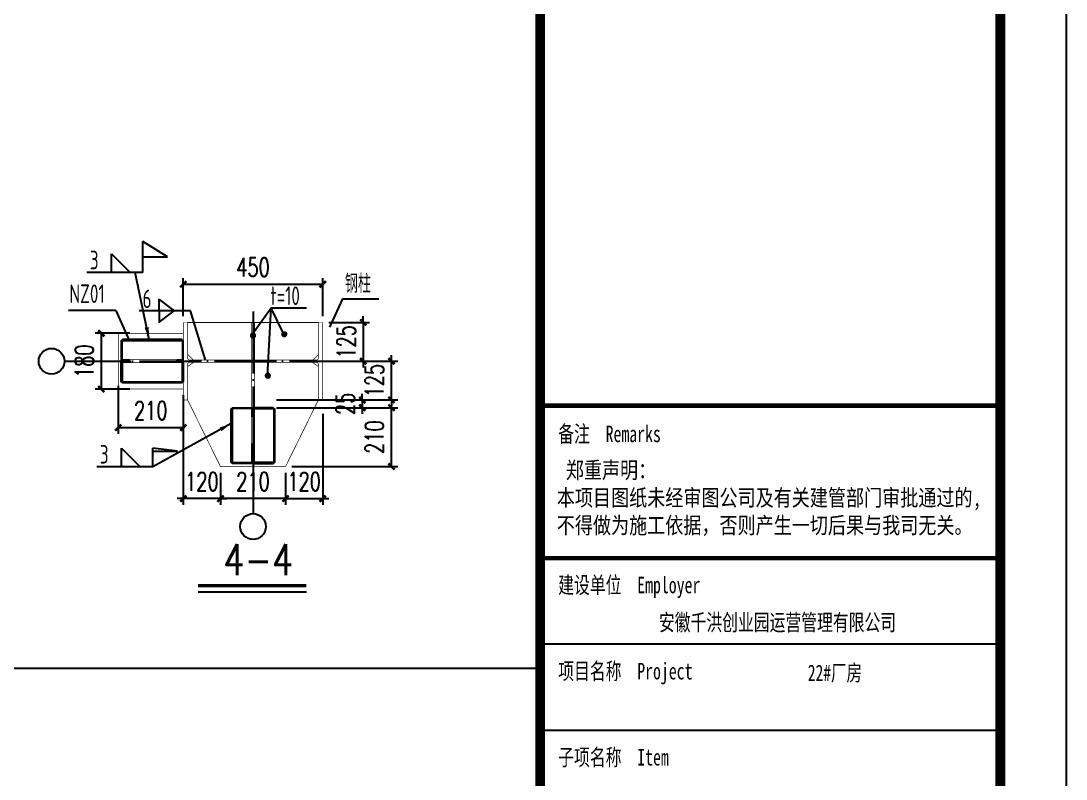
# Model space of a CAD drawing. Extents: x 180850 to 1399066, y 48356 to 327880.
# Drawn here: x 1382202 to 1399066, y 157198 to 169434 of the extents above; entities that cross this region are included whole.
import ezdxf
from ezdxf.enums import TextEntityAlignment as Align

# ---------------------------------------------------------------- set-up
doc = ezdxf.new("R2010")
doc.units = 0
doc.header["$LTSCALE"] = 1000
doc.linetypes.add('DASH', pattern=[0.35, 0.25, -0.1])
doc.linetypes.add('DOTE', pattern=[2.42, 2, -0.2, 0.02, -0.2])
for name, color, linetype in [('ADIM', 3, 'Continuous'), ('AXIS', 3, 'Continuous'), ('DOTE', 1, 'Continuous'), ('GL', 150, 'Continuous'), ('GZ', 50, 'Continuous'), ('LT', 181, 'Continuous'), ('PUB_TITLE', 4, 'Continuous'), ('PZ', 202, 'Continuous'), ('TEXT', 7, 'Continuous')]:
    doc.layers.add(name, color=color, linetype=linetype)
doc.styles.add('_gyy_title_ST', font='', dxfattribs={"width": 0.8})
doc.styles.add('_TCH_DIM_T3', font='SIMPLEX', dxfattribs={"width": 0.705882, "bigfont": 'GBCBIG'})
doc.styles.add('SIM-TSSC', font='simplex.shx', dxfattribs={"width": 0.8, "bigfont": 'tssdchn.shx'})
doc.styles.get("Standard").update_dxf_attribs({"font": 'gbenor.shx', "bigfont": 'gbcbig.shx'})
doc.styles.add('TSSD_Dimension', font='Tssdeng.shx', dxfattribs={"width": 0.8, "bigfont": 'hztxt.shx'})
doc.styles.add('TSSD_Label', font='tssdeng.shx', dxfattribs={"width": 0.7, "bigfont": 'hztxt.shx'})
doc.styles.add('TSSD_Norm', font='tssdeng.shx', dxfattribs={"bigfont": 'hztxt.shx'})
doc.styles.get('_gyy_title_ST').set_extended_font_data('SimSun')
doc.dimstyles.new('TCH_100_5', dxfattribs={"dimtxt": 297.5, "dimasz": 100, "dimexe": 100, "dimexo": 100, "dimgap": 126.25, "dimtad": 1, "dimdec": 0, "dimlfac": 0.2, "dimzin": 0, "dimdsep": 46, "dimtxsty": '_TCH_DIM_T3', "dimblk": 'ARCHTICK', "dimcen": 0.09, "dimclrd": 126, "dimclre": 126, "dimclrt": 7, "dimazin": 2, "dimtfac": 1, "dimtdec": 0, "dimtix": 1, "dimtmove": 2, "dimatfit": 3, "dimfxl": 1, "dimtolj": 1, "dimtzin": 0, "dimarcsym": 0})
doc.dimstyles.new('TSSD_10_100', dxfattribs={"dimtxt": 300, "dimasz": 100, "dimexe": 100, "dimexo": 250, "dimgap": 100, "dimtad": 1, "dimdec": 0, "dimlfac": 0.1, "dimzin": 0, "dimdsep": 46, "dimtxsty": 'TSSD_Dimension', "dimblk": 'ARCHTICK', "dimblk1": 'ARCHTICK', "dimblk2": 'ARCHTICK', "dimcen": 0, "dimdle": 100, "dimclrt": 7, "dimadec": 0, "dimazin": 0, "dimtfac": 1, "dimtdec": 0, "dimtix": 1, "dimtmove": 2, "dimatfit": 3, "dimfxl": 1, "dimtolj": 1, "dimtzin": 0, "dimarcsym": 0})
doc.dimstyles.new('TSSD_LEADER_STYLE_200.0', dxfattribs={"dimtxt": 0.18, "dimasz": 200, "dimexe": 0.18, "dimexo": 0.0625, "dimgap": 0.09, "dimtad": 0, "dimtih": 1, "dimtoh": 1, "dimdec": 4, "dimzin": 0, "dimdsep": 46, "dimtxsty": 'Standard', "dimcen": 0.09, "dimadec": 0, "dimazin": 0, "dimtfac": 1, "dimtdec": 4, "dimtofl": 0, "dimtmove": 0, "dimatfit": 3, "dimfxl": 1, "dimtolj": 1, "dimtzin": 0, "dimarcsym": 0})

# ---------------------------------------------------------------- blocks, each defined once
blk = doc.blocks.new('_ArchTick')
at = {"color": 0, "linetype": 'ByBlock', "const_width": 0.4}
blk.add_lwpolyline([(-0.5, -0.5), (0.5, 0.5)], dxfattribs=at)
blk = doc.blocks.new('*D692')
at = {"layer": 'Defpoints', "color": 0, "transparency": 16777216}
for p in [(1387072, 165184), (1384822, 164567), (1387072, 164567)]:
    blk.add_point(p, dxfattribs=at)
at = {"layer": 'GL', "color": 126, "lineweight": -2, "transparency": 16777216}
for p, q in [((1384822, 164667), (1384822, 165284)), ((1387072, 164667), (1387072, 165284)), ((1384822, 165184), (1387072, 165184))]:
    blk.add_line(p, q, dxfattribs=at)
at = {"layer": 'GL', "color": 126, "lineweight": -2, "transparency": 16777216, "xscale": 100, "yscale": 100, "zscale": 100, "rotation": 180}
blk.add_blockref('_ArchTick', (1384822, 165184), dxfattribs=at)
at = {"layer": 'GL', "color": 126, "lineweight": -2, "transparency": 16777216, "xscale": 100, "yscale": 100, "zscale": 100}
blk.add_blockref('_ArchTick', (1387072, 165184), dxfattribs=at)
at = {"layer": 'GL', "color": 7, "transparency": 16777216, "insert": (1385947, 165459), "char_height": 297.5, "attachment_point": 5, "style": '_TCH_DIM_T3'}
blk.add_mtext('\\A1;450', dxfattribs=at)
blk = doc.blocks.new('*D693')
at = {"layer": 'Defpoints', "color": 0, "transparency": 16777216}
for p in [(1385422, 162242), (1386472, 162242), (1385422, 161724)]:
    blk.add_point(p, dxfattribs=at)
at = {"layer": 'GL', "color": 126, "lineweight": -2, "transparency": 16777216}
for p, q in [((1385422, 162142), (1385422, 161624)), ((1386472, 162142), (1386472, 161624)), ((1386472, 161724), (1385422, 161724))]:
    blk.add_line(p, q, dxfattribs=at)
at = {"layer": 'GL', "color": 126, "lineweight": -2, "transparency": 16777216, "xscale": 100, "yscale": 100, "zscale": 100, "rotation": 180}
blk.add_blockref('_ArchTick', (1385422, 161724), dxfattribs=at)
at = {"layer": 'GL', "color": 126, "lineweight": -2, "transparency": 16777216, "xscale": 100, "yscale": 100, "zscale": 100}
blk.add_blockref('_ArchTick', (1386472, 161724), dxfattribs=at)
at = {"layer": 'GL', "color": 7, "transparency": 16777216, "insert": (1385947, 161999), "char_height": 297.5, "attachment_point": 5, "style": '_TCH_DIM_T3'}
blk.add_mtext('\\A1;210', dxfattribs=at)
blk = doc.blocks.new('*D694')
at = {"layer": 'Defpoints', "color": 0, "transparency": 16777216}
for p in [(1384822, 163192), (1385422, 162242), (1384822, 161724)]:
    blk.add_point(p, dxfattribs=at)
at = {"layer": 'GL', "color": 126, "lineweight": -2, "transparency": 16777216}
for p, q in [((1384822, 163092), (1384822, 161624)), ((1385422, 162142), (1385422, 161624)), ((1384822, 161724), (1384722, 161724)), ((1385422, 161724), (1384822, 161724)), ((1385422, 161724), (1385522, 161724))]:
    blk.add_line(p, q, dxfattribs=at)
at = {"layer": 'GL', "color": 126, "lineweight": -2, "transparency": 16777216, "xscale": 100, "yscale": 100, "zscale": 100}
blk.add_blockref('_ArchTick', (1384822, 161724), dxfattribs=at)
at = {"layer": 'GL', "color": 126, "lineweight": -2, "transparency": 16777216, "xscale": 100, "yscale": 100, "zscale": 100, "rotation": 180}
blk.add_blockref('_ArchTick', (1385422, 161724), dxfattribs=at)
at = {"layer": 'GL', "color": 7, "transparency": 16777216, "insert": (1385122, 161999), "char_height": 297.5, "attachment_point": 5, "style": '_TCH_DIM_T3'}
blk.add_mtext('\\A1;120', dxfattribs=at)
blk = doc.blocks.new('*D695')
at = {"layer": 'Defpoints', "color": 0, "transparency": 16777216}
for p in [(1387072, 163942), (1388181, 163942), (1387072, 163317)]:
    blk.add_point(p, dxfattribs=at)
at = {"layer": 'GL', "color": 126, "lineweight": -2, "transparency": 16777216}
for p, q in [((1387172, 163942), (1388281, 163942)), ((1388181, 163942), (1388181, 164042)), ((1388181, 163317), (1388181, 163942)), ((1387172, 163317), (1388281, 163317)), ((1388181, 163317), (1388181, 163217))]:
    blk.add_line(p, q, dxfattribs=at)
at = {"layer": 'GL', "color": 126, "lineweight": -2, "transparency": 16777216, "xscale": 100, "yscale": 100, "zscale": 100}
for p, rotation in [((1388181, 163942), 270), ((1388181, 163317), 90)]:
    blk.add_blockref('_ArchTick', p, dxfattribs=dict(at, rotation=rotation))
at = {"layer": 'GL', "color": 7, "transparency": 16777216, "insert": (1387906, 163629), "char_height": 297.5, "attachment_point": 5, "rotation": 90, "style": '_TCH_DIM_T3'}
blk.add_mtext('\\A1;125', dxfattribs=at)
blk = doc.blocks.new('*D696')
at = {"layer": 'Defpoints', "color": 0, "transparency": 16777216}
for p in [(1384061, 164392), (1383499, 163492), (1384061, 163492)]:
    blk.add_point(p, dxfattribs=at)
at = {"layer": 'GL', "color": 126, "lineweight": -2, "transparency": 16777216}
for p, q in [((1383961, 164392), (1383399, 164392)), ((1383499, 164392), (1383499, 163492)), ((1383961, 163492), (1383399, 163492))]:
    blk.add_line(p, q, dxfattribs=at)
at = {"layer": 'GL', "color": 126, "lineweight": -2, "transparency": 16777216, "xscale": 100, "yscale": 100, "zscale": 100}
for p, rotation in [((1383499, 164392), 90), ((1383499, 163492), 270)]:
    blk.add_blockref('_ArchTick', p, dxfattribs=dict(at, rotation=rotation))
at = {"layer": 'GL', "color": 7, "transparency": 16777216, "insert": (1383224, 163942), "char_height": 297.5, "attachment_point": 5, "rotation": 90, "style": '_TCH_DIM_T3'}
blk.add_mtext('\\A1;180', dxfattribs=at)
blk = doc.blocks.new('*D697')
at = {"layer": 'Defpoints', "color": 0, "transparency": 16777216}
for p in [(1383772, 163645), (1384822, 163492), (1384822, 162870)]:
    blk.add_point(p, dxfattribs=at)
at = {"layer": 'GL', "color": 126, "lineweight": -2, "transparency": 16777216}
for p, q in [((1383772, 163545), (1383772, 162770)), ((1384822, 163392), (1384822, 162770)), ((1383772, 162870), (1384822, 162870))]:
    blk.add_line(p, q, dxfattribs=at)
at = {"layer": 'GL', "color": 126, "lineweight": -2, "transparency": 16777216, "xscale": 100, "yscale": 100, "zscale": 100, "rotation": 180}
blk.add_blockref('_ArchTick', (1383772, 162870), dxfattribs=at)
at = {"layer": 'GL', "color": 126, "lineweight": -2, "transparency": 16777216, "xscale": 100, "yscale": 100, "zscale": 100}
blk.add_blockref('_ArchTick', (1384822, 162870), dxfattribs=at)
at = {"layer": 'GL', "color": 7, "transparency": 16777216, "insert": (1384297, 163145), "char_height": 297.5, "attachment_point": 5, "style": '_TCH_DIM_T3'}
blk.add_mtext('\\A1;210', dxfattribs=at)
blk = doc.blocks.new('*D698')
at = {"layer": 'Defpoints', "color": 0, "transparency": 16777216}
for p in [(1387072, 164567), (1387072, 163942), (1387726, 163942)]:
    blk.add_point(p, dxfattribs=at)
at = {"layer": 'GL', "color": 126, "lineweight": -2, "transparency": 16777216}
for p, q in [((1387726, 164567), (1387726, 164667)), ((1387172, 164567), (1387826, 164567)), ((1387726, 164567), (1387726, 163942)), ((1387172, 163942), (1387826, 163942)), ((1387726, 163942), (1387726, 163842))]:
    blk.add_line(p, q, dxfattribs=at)
at = {"layer": 'GL', "color": 126, "lineweight": -2, "transparency": 16777216, "xscale": 100, "yscale": 100, "zscale": 100}
for p, rotation in [((1387726, 164567), 270), ((1387726, 163942), 90)]:
    blk.add_blockref('_ArchTick', p, dxfattribs=dict(at, rotation=rotation))
at = {"layer": 'GL', "color": 7, "transparency": 16777216, "insert": (1387451, 164254), "char_height": 297.5, "attachment_point": 5, "rotation": 90, "style": '_TCH_DIM_T3'}
blk.add_mtext('\\A1;125', dxfattribs=at)
blk = doc.blocks.new('*D699')
at = {"layer": 'Defpoints', "color": 0, "transparency": 16777216}
for p in [(1387072, 163192), (1388181, 163192), (1386472, 162242)]:
    blk.add_point(p, dxfattribs=at)
at = {"layer": 'GL', "color": 126, "lineweight": -2, "transparency": 16777216}
for p, q in [((1387172, 163192), (1388281, 163192)), ((1388181, 162242), (1388181, 163192)), ((1386572, 162242), (1388281, 162242))]:
    blk.add_line(p, q, dxfattribs=at)
at = {"layer": 'GL', "color": 126, "lineweight": -2, "transparency": 16777216, "xscale": 100, "yscale": 100, "zscale": 100}
for p, rotation in [((1388181, 163192), 90), ((1388181, 162242), 270)]:
    blk.add_blockref('_ArchTick', p, dxfattribs=dict(at, rotation=rotation))
at = {"layer": 'GL', "color": 7, "transparency": 16777216, "insert": (1387906, 162717), "char_height": 297.5, "attachment_point": 5, "rotation": 90, "style": '_TCH_DIM_T3'}
blk.add_mtext('\\A1;210', dxfattribs=at)
blk = doc.blocks.new('*D706')
at = {"layer": 'Defpoints', "color": 0, "transparency": 16777216}
for p in [(1387072, 163192), (1386472, 162242), (1387072, 161724)]:
    blk.add_point(p, dxfattribs=at)
at = {"layer": 'GL', "color": 126, "lineweight": -2, "transparency": 16777216}
for p, q in [((1387072, 163092), (1387072, 161624)), ((1386472, 162142), (1386472, 161624)), ((1386472, 161724), (1386372, 161724)), ((1386472, 161724), (1387072, 161724)), ((1387072, 161724), (1387172, 161724))]:
    blk.add_line(p, q, dxfattribs=at)
at = {"layer": 'GL', "color": 126, "lineweight": -2, "transparency": 16777216, "xscale": 100, "yscale": 100, "zscale": 100}
blk.add_blockref('_ArchTick', (1386472, 161724), dxfattribs=at)
at = {"layer": 'GL', "color": 126, "lineweight": -2, "transparency": 16777216, "xscale": 100, "yscale": 100, "zscale": 100, "rotation": 180}
blk.add_blockref('_ArchTick', (1387072, 161724), dxfattribs=at)
at = {"layer": 'GL', "color": 7, "transparency": 16777216, "insert": (1386772, 161999), "char_height": 297.5, "attachment_point": 5, "style": '_TCH_DIM_T3'}
blk.add_mtext('\\A1;120', dxfattribs=at)
blk = doc.blocks.new('*D710')
at = {"layer": 'Defpoints', "color": 0, "transparency": 16777216}
for p in [(1386224, 163317), (1386224, 163192), (1387710, 163192)]:
    blk.add_point(p, dxfattribs=at)
at = {"layer": 'GL', "color": 126, "lineweight": -2, "transparency": 16777216}
for p, q in [((1387710, 163317), (1387710, 163417)), ((1386324, 163317), (1387810, 163317)), ((1387710, 163317), (1387710, 163192)), ((1386324, 163192), (1387810, 163192)), ((1387710, 163192), (1387710, 163092))]:
    blk.add_line(p, q, dxfattribs=at)
at = {"layer": 'GL', "color": 126, "lineweight": -2, "transparency": 16777216, "xscale": 100, "yscale": 100, "zscale": 100}
for p, rotation in [((1387710, 163317), 270), ((1387710, 163192), 90)]:
    blk.add_blockref('_ArchTick', p, dxfattribs=dict(at, rotation=rotation))
at = {"layer": 'GL', "color": 7, "transparency": 16777216, "insert": (1387435, 163254), "char_height": 297.5, "attachment_point": 5, "rotation": 90, "style": '_TCH_DIM_T3'}
blk.add_mtext('\\A1;25', dxfattribs=at)

msp = doc.modelspace()

# ---------------------------------------------------------------- hatches: boundary and pattern name
at = {"layer": 'AXIS'}
h = msp.add_hatch(color=256, dxfattribs=at)
h.paths.add_polyline_path([(1384568.78, 165625.29), (1384168.78, 165875.29), (1384168.78, 165625.29)], flags=16)
edge = h.paths.add_edge_path()
edge.add_line((1384568.78, 165625.29), (1384168.78, 165875.29))
edge.add_line((1384168.78, 165625.29), (1384568.78, 165625.29))
edge.add_line((1384168.78, 165375.29), (1384168.78, 165875.29))
h = msp.add_hatch(color=256, dxfattribs=at)
h.paths.add_polyline_path([(1384729.5, 162489.82), (1384329.5, 162739.82), (1384329.5, 162489.82)], flags=16)
edge = h.paths.add_edge_path()
edge.add_line((1384729.5, 162489.82), (1384329.5, 162739.82))
edge.add_line((1384329.5, 162489.82), (1384729.5, 162489.82))
edge.add_line((1384329.5, 162239.82), (1384329.5, 162739.82))

# ---------------------------------------------------------------- linework, layer by layer
at = {"layer": 'ADIM', "const_width": 50}
msp.add_lwpolyline([(1385060.76, 160320.1), (1386809.14, 160320.1)], dxfattribs=at)
at = {"layer": 'ADIM'}
msp.add_lwpolyline([(1385060.76, 160220.1), (1386809.14, 160220.1)], dxfattribs=at)
at = {"layer": 'AXIS'}
for p, q in [((1384168.78, 165375.29, -11306.77), (1384168.78, 165875.29, -11306.77)), ((1384568.78, 165625.29, -11306.77), (1384168.78, 165875.29, -11306.77)), ((1383664.71, 165675.29, -11306.77), (1383964.71, 165375.29, -11306.77)), ((1383664.71, 165375.29, -11306.77), (1383664.71, 165675.29, -11306.77)), ((1384168.78, 165625.29, -11306.77), (1384568.78, 165625.29, -11306.77)), ((1384168.78, 165375.29, -11306.77), (1383264.71, 165375.29, -11306.77)), ((1387388.22, 164949.55), (1387179.13, 164491.53)), ((1387388.22, 164949.55), (1387978.85, 164949.55)), ((1386240.48, 164796.99), (1385920.83, 164355.23)), ((1386180.03, 163707.29), (1386240.48, 164796.99)), ((1386808.33, 164796.99), (1386240.48, 164796.99)), ((1386446.09, 164376.71), (1386240.48, 164796.99)), ((1383735.24, 164758.5), (1382967.25, 164758.5)), ((1383735.24, 164758.5), (1383949.12, 164276.5)), ((1383825.44, 162539.82, -5653.38), (1384125.44, 162239.82, -5653.38)), ((1383825.44, 162239.82, -5653.38), (1383825.44, 162539.82, -5653.38)), ((1384329.5, 162239.82, -5653.38), (1384329.5, 162539.82, -5653.38)), ((1384729.5, 162489.82, -5653.38), (1384329.5, 162539.82, -5653.38)), ((1384329.5, 162489.82, -5653.38), (1384729.5, 162489.82, -5653.38)), ((1384329.5, 162239.82, -5653.38), (1383425.44, 162239.82, -5653.38)), ((1351090, 158991), (1390581.03, 158991))]:
    msp.add_line(p, q, dxfattribs=at)
for points in [[(1384432.53, 164755.73), (1384432.53, 164939.55), (1384675.35, 164755.73), (1384432.53, 164755.73)], [(1384432.53, 164755.73), (1384432.53, 164571.92), (1384675.35, 164755.73), (1384432.53, 164755.73)]]:
    msp.add_lwpolyline(points, close=True, dxfattribs=at)
at = {"layer": 'AXIS', "const_width": 50}
for points in [[(1386426.47, 164376.71, -1), (1386476.47, 164376.71, -1)], [(1385921.74, 164355.23, -1), (1385971.74, 164355.23, -1)], [(1386160.41, 163707.29, -1), (1386210.41, 163707.29, -1)]]:
    msp.add_lwpolyline(points, format="xyb", close=True, dxfattribs=at)
at = {"layer": 'AXIS'}
for centre in [(1382696.13, 163941.53), (1385946.74, 161273.97)]:
    msp.add_circle(centre, 207.75, dxfattribs=at)
at = {"layer": 'DOTE', "color": 1, "linetype": 'DOTE', "ltscale": 0.5}
for p, q in [((1385946.74, 164741.53), (1385946.74, 161481.71)), ((1382903.87, 163941.53), (1387459.2, 163941.53))]:
    msp.add_line(p, q, dxfattribs=at)
at = {"layer": 'GZ', "const_width": 10}
msp.add_lwpolyline([(1384821.74, 164566.53), (1384821.74, 163316.53), (1384891.74, 163316.53), (1384891.74, 163902.28), (1384916.74, 163921.53), (1386978.49, 163921.53), (1387001.74, 163902.28), (1387001.74, 163316.53), (1387071.74, 163316.53), (1387071.74, 164566.53), (1387001.74, 164566.53), (1387001.74, 163981.53), (1386979.3, 163961.53), (1384916.74, 163961.53), (1384891.74, 163981.53), (1384891.74, 164566.53), (1384821.74, 164566.53)], close=True, dxfattribs=at)
at = {"layer": 'LT'}
for points in [[(1384718.87, 163956.5), (1384718.87, 163941.5), (1384799.24, 163941.5), (1384821.74, 163964), (1384821.74, 164269), (1384799.24, 164291.5), (1383844.24, 164291.5), (1383821.74, 164269), (1383821.74, 163964), (1383844.24, 163941.5), (1383958.33, 163941.5), (1383958.33, 163956.5), (1383851.74, 163956.5), (1383836.74, 163971.5), (1383836.74, 164261.5), (1383851.74, 164276.5), (1384791.74, 164276.5), (1384806.74, 164261.5), (1384806.74, 163971.5), (1384791.74, 163956.5), (1384718.87, 163956.5)], [(1384718.87, 163926.5), (1384718.87, 163941.5), (1384799.24, 163941.5), (1384821.74, 163919), (1384821.74, 163614), (1384799.24, 163591.5), (1383844.24, 163591.5), (1383821.74, 163614), (1383821.74, 163919), (1383844.24, 163941.5), (1383958.33, 163941.5), (1383958.33, 163926.5), (1383851.74, 163926.5), (1383836.74, 163911.5), (1383836.74, 163621.5), (1383851.74, 163606.5), (1384791.74, 163606.5), (1384806.74, 163621.5), (1384806.74, 163911.5), (1384791.74, 163926.5), (1384718.87, 163926.5)], [(1385931.74, 162609.63), (1385946.74, 162609.63), (1385946.74, 162314.03), (1385924.24, 162291.53), (1385619.24, 162291.53), (1385596.74, 162314.03), (1385596.74, 163169.03), (1385619.24, 163191.53), (1385924.24, 163191.53), (1385946.74, 163169.03), (1385946.74, 163054.94), (1385931.74, 163054.94), (1385931.74, 163161.53), (1385916.74, 163176.53), (1385626.74, 163176.53), (1385611.74, 163161.53), (1385611.74, 162321.53), (1385626.74, 162306.53), (1385916.74, 162306.53), (1385931.74, 162321.53), (1385931.74, 162609.63)], [(1385961.74, 162609.63), (1385946.74, 162609.63), (1385946.74, 162314.03), (1385969.24, 162291.53), (1386274.24, 162291.53), (1386296.74, 162314.03), (1386296.74, 163169.03), (1386274.24, 163191.53), (1385969.24, 163191.53), (1385946.74, 163169.03), (1385946.74, 163054.94), (1385961.74, 163054.94), (1385961.74, 163161.53), (1385976.74, 163176.53), (1386266.74, 163176.53), (1386281.74, 163161.53), (1386281.74, 162321.53), (1386266.74, 162306.53), (1385976.74, 162306.53), (1385961.74, 162321.53), (1385961.74, 162609.63)]]:
    msp.add_lwpolyline(points, close=True, dxfattribs=at)
at = {"layer": 'PUB_TITLE'}
for p, q in [((1398083.72, 163222.26), (1390600.61, 163222.26)), ((1398083.72, 159373.81), (1390600.61, 159373.81)), ((1398083.72, 157984.09), (1390600.61, 157984.09))]:
    msp.add_line(p, q, dxfattribs=at)
msp.add_lwpolyline([(1287615.87, 198863.75), (1399065.87, 198863.81), (1399065.87, 135863.88), (1287615.87, 135863.81)], close=True, dxfattribs=at)
at = {"layer": 'PUB_TITLE', "const_width": 159.09}
for points in [[(1290267.38, 136924.42), (1290267.38, 197803.14), (1398005.26, 197803.21), (1398005.26, 136924.48)], [(1390581.03, 197803.21), (1398005.26, 197803.21), (1398005.26, 136924.48), (1390581.03, 136924.48)]]:
    msp.add_lwpolyline(points, close=True, dxfattribs=at)
at = {"layer": 'PUB_TITLE', "const_width": 74.83}
for points in [[(1390600.61, 163222.26), (1398083.72, 163222.26)], [(1390600.61, 160763.53), (1398083.72, 160763.53)]]:
    msp.add_lwpolyline(points, dxfattribs=at)
at = {"layer": 'PZ', "const_width": 11.25}
for points in [[(1384891.74, 164566.53), (1384891.74, 164051.96), (1384982.06, 163961.53), (1386912.73, 163961.53), (1387001.74, 164050.64), (1387001.74, 164566.53), (1384891.74, 164566.53)], [(1384985.11, 163921.53), (1384891.74, 163856.83), (1384891.74, 163316.53), (1385421.74, 162241.53), (1386471.74, 162241.53)], [(1386908.36, 163921.53), (1386908.36, 163921.53), (1384985.11, 163921.53)], [(1386908.36, 163921.53), (1387001.74, 163856.83), (1387001.74, 163316.53), (1386471.74, 162241.53), (1386471.74, 162241.53)]]:
    msp.add_lwpolyline(points, dxfattribs=at)
for points in [[(1385921.74, 163961.53), (1385971.74, 163961.53), (1385971.74, 164566.53), (1385921.74, 164566.53)], [(1384821.74, 163491.53), (1383771.74, 163491.53), (1383771.74, 164391.53), (1384821.74, 164391.53)]]:
    msp.add_lwpolyline(points, close=True, dxfattribs=at)
at = {"layer": 'PZ', "linetype": 'DASH', "const_width": 10}
msp.add_lwpolyline([(1384821.74, 163966.53), (1384821.74, 163916.53), (1383871.74, 163916.53), (1383871.74, 163966.53)], close=True, dxfattribs=at)
at = {"layer": 'PZ', "color": 8, "linetype": 'DASH', "const_width": 10}
msp.add_lwpolyline([(1385921.74, 163921.53), (1385971.74, 163921.53), (1385971.74, 162291.53), (1385921.74, 162291.53)], close=True, dxfattribs=at)

# ---------------------------------------------------------------- texts
at = {"layer": 'PUB_TITLE', "style": '_gyy_title_ST', "width": 0.7}
for s, height, p in [('备注  Remarks', 267.2536, (1390871.12, 162636.17)), ('建设单位  Employer', 267.2536, (1390871.12, 160196.95)), ('项目名称  Project', 267.2536, (1390871.12, 158807.23)), ('子项名称  Item', 267.254, (1390871.12, 157417.51))]:
    msp.add_text(s, height=height, dxfattribs=at).set_placement(p)
at = {"layer": 'PUB_TITLE', "color": 2, "style": '_gyy_title_ST', "width": 0.7}
msp.add_text('安徽千洪创业园运营管理有限公司', height=267.2536, dxfattribs=at).set_placement((1394409.47, 159593.54), align=Align.CENTER)
msp.add_text('22#厂房', height=261.882, dxfattribs=at).set_placement((1395335.69, 158918.75), align=Align.MIDDLE)
at = {"layer": 'PUB_TITLE', "insert": (1390848.78, 162318.51), "char_height": 267.2536, "width": 8552.1248, "attachment_point": 1, "style": '_gyy_title_ST'}
msp.add_mtext(' 郑重声明：\\P本项目图纸未经审图公司及有关建管部门审批通过的,\\P不得做为施工依据，否则产生一切后果与我司无关。', dxfattribs=at)
at = {"layer": 'TEXT', "style": 'TSSD_Norm', "width": 0.7}
for s, p in [('3', (1383314.71, 165425.29, -11306.77)), ('钢柱', (1387429.83, 165042.84)), ('NZ01', (1382984.55, 164880.87)), ('t=10', (1386227.41, 164848.35)), ('6', (1384165.06, 164799.13))]:
    msp.add_text(s, height=300, rotation=360, dxfattribs=at).set_placement(p)
at = {"layer": 'TEXT', "style": 'TSSD_Label', "width": 0.7}
msp.add_text('3', height=300, dxfattribs=at).set_placement((1383475.44, 162289.82, -5653.38))
at = {"layer": 'TEXT', "linetype": 'ByBlock', "style": 'SIM-TSSC', "width": 0.8}
msp.add_text('4-4', height=500, dxfattribs=at).set_placement((1385466.45, 160487.75))

# ---------------------------------------------------------------- dimensions: what is measured, and where the dimension line sits
at = {"layer": 'GL'}
for base, p1, p2, picture, middle in [((1387071.74, 165184.06), (1384821.74, 164566.53), (1387071.74, 164566.53), '*D692', (1385946.74, 165459.06)), ((1384821.74, 161723.83), (1385421.74, 162241.53), (1384821.74, 163191.53), '*D694', (1385121.74, 161998.83)), ((1385421.74, 161723.83), (1386471.74, 162241.53), (1385421.74, 162241.53), '*D693', (1385946.74, 161998.83))]:
    dim = msp.add_linear_dim(base=base, p1=p1, p2=p2, dimstyle='TCH_100_5', dxfattribs=at)
    dim.commit()
    dim.dimension.update_dxf_attribs({"geometry": picture, "text_midpoint": middle})
for base, p1, p2, angle, text, picture, middle in [((1387726.45, 163941.53), (1387071.74, 164566.53), (1387071.74, 163941.53), 270, '125', '*D698', (1387451.45, 164254.03)), ((1388181.16, 163941.53), (1387071.74, 163316.53), (1387071.74, 163941.53), 90, '125', '*D695', (1387906.16, 163629.03)), ((1388181.16, 163191.53), (1386471.74, 162241.53), (1387071.74, 163191.53), 270, '210', '*D699', (1387906.16, 162716.53))]:
    dim = msp.add_linear_dim(base=base, p1=p1, p2=p2, angle=angle, text=text, dimstyle='TCH_100_5', dxfattribs=at)
    dim.commit()
    dim.dimension.update_dxf_attribs({"geometry": picture, "text_midpoint": middle})
for base, p1, p2, angle, picture, middle in [((1383499.14, 163491.53), (1384060.97, 164391.53), (1384060.97, 163491.53), 90, '*D696', (1383224.14, 163941.53)), ((1387709.89, 163191.53), (1386223.53, 163316.53), (1386223.53, 163191.53), 90, '*D710', (1387434.89, 163254.03)), ((1387071.74, 161723.83), (1386471.74, 162241.53), (1387071.74, 163191.53), 180, '*D706', (1386771.74, 161998.83))]:
    dim = msp.add_linear_dim(base=base, p1=p1, p2=p2, angle=angle, dimstyle='TCH_100_5', dxfattribs=at)
    dim.commit()
    dim.dimension.update_dxf_attribs({"geometry": picture, "text_midpoint": middle})
dim = msp.add_linear_dim(base=(1384821.74, 162870.3), p1=(1383771.74, 163645.03), p2=(1384821.74, 163491.53), text='210', dimstyle='TCH_100_5', dxfattribs=at)
dim.commit()
dim.dimension.update_dxf_attribs({"geometry": '*D697', "text_midpoint": (1384296.74, 163145.3)})

# ---------------------------------------------------------------- leaders
at = {"layer": 'AXIS'}
for points, dimstyle in [([(1384271.74, 164291.5, -5653.38), (1384044.35, 165375.29, -5653.38)], 'TSSD_LEADER_STYLE_200.0'), ([(1385179.52, 163956.53), (1384940.02, 164755.73), (1384107.82, 164755.73)], 'TSSD_10_100'), ([(1385596.74, 162937.85), (1384329.5, 162239.82)], 'TSSD_LEADER_STYLE_200.0')]:
    msp.add_leader(points, dimstyle=dimstyle, dxfattribs=at)

doc.saveas('drawing.dxf')
